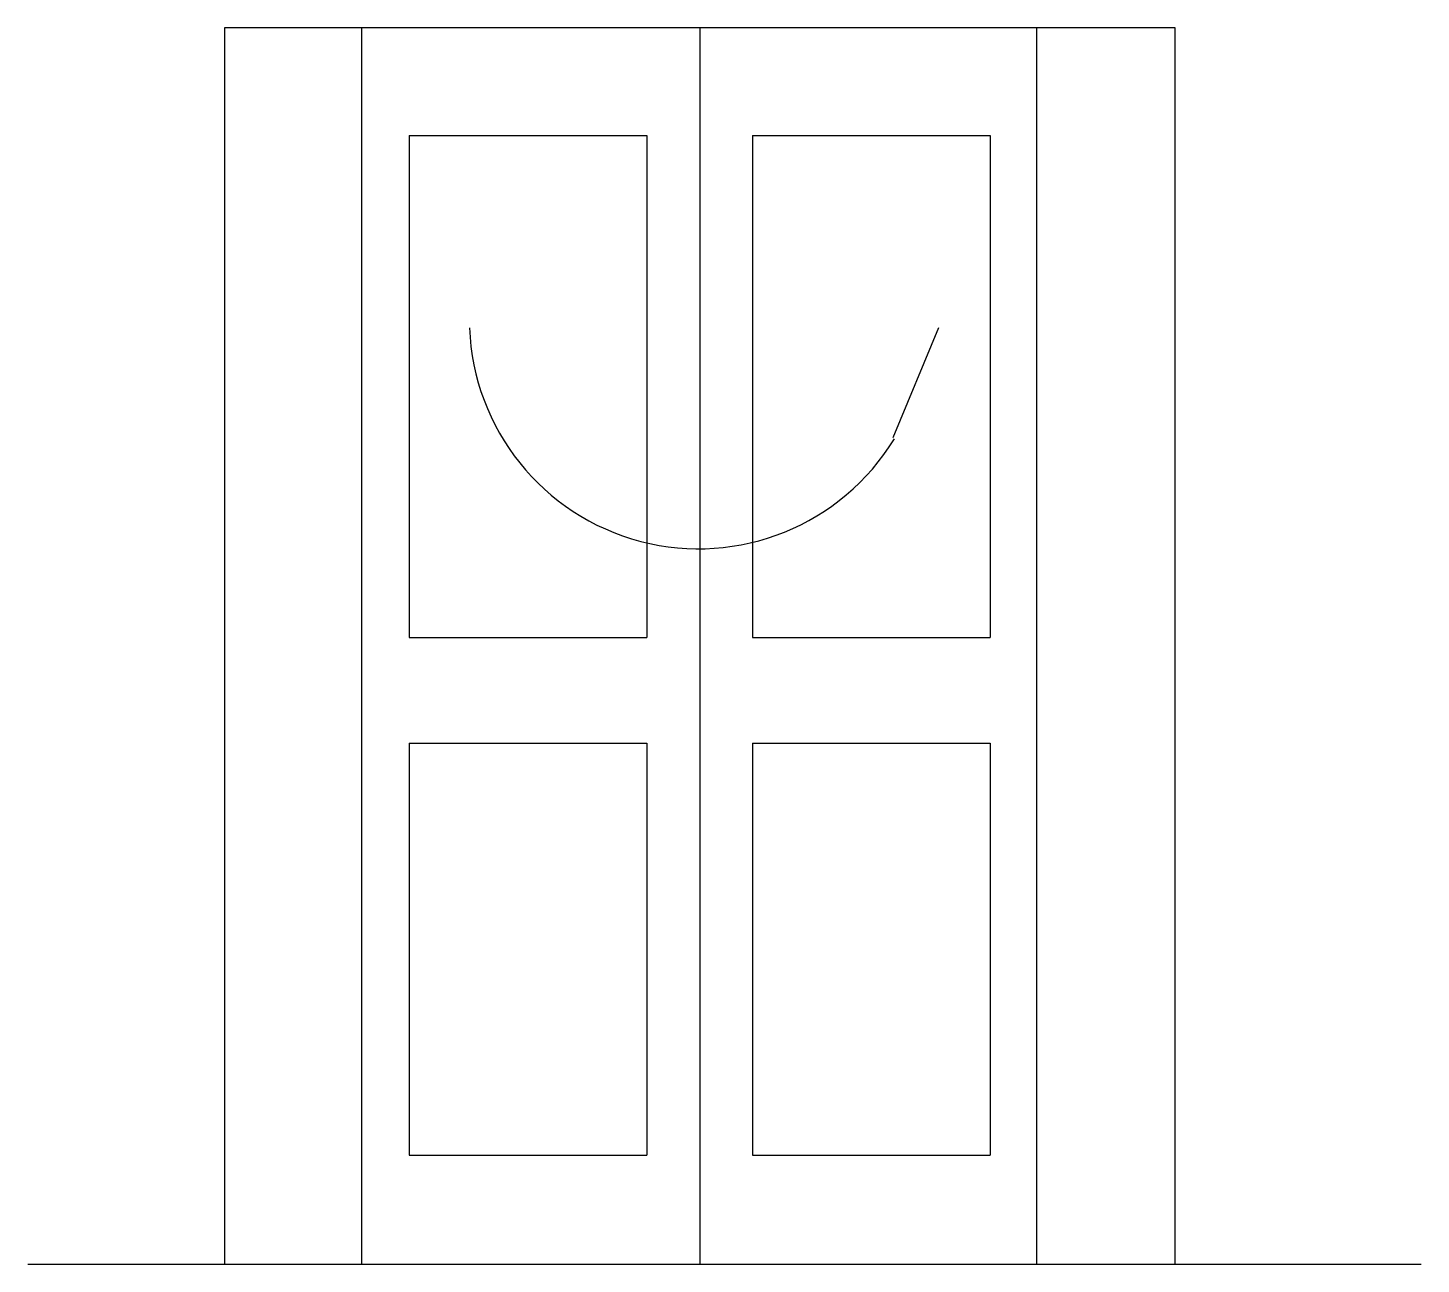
# Model space of a CAD drawing. Header units: metres. Extents: x 13487.5 to 13500.7, y 18618.2 to 18630.
import ezdxf

# ---------------------------------------------------------------- set-up
doc = ezdxf.new("R2010")
doc.units = ezdxf.units.M
for name, color, linetype in [('PUB_DIM', 90, 'Continuous'), ('PUB_TEXT', 7, 'Continuous'), ('WINDOW', 3, 'Continuous')]:
    doc.layers.add(name, color=color, linetype=linetype)

msp = doc.modelspace()

# ---------------------------------------------------------------- linework, layer by layer
msp.add_lwpolyline([(13487.5, 18618.25), (13500.69, 18618.25)])
at = {"layer": 'PUB_DIM'}
for p, q in [((13490.66, 18629.95), (13490.66, 18618.25)), ((13493.86, 18629.95), (13493.86, 18618.25)), ((13497.05, 18629.95), (13497.05, 18618.25)), ((13491.11, 18628.93), (13491.11, 18624.18)), ((13493.36, 18628.93), (13493.36, 18624.18)), ((13494.36, 18628.93), (13494.36, 18624.18)), ((13496.61, 18628.93), (13496.61, 18624.18)), ((13490.66, 18623.57), (13490.66, 18618.25)), ((13490.66, 18623.57), (13490.66, 18618.25)), ((13491.11, 18623.18), (13491.11, 18619.28)), ((13493.36, 18623.18), (13493.36, 18619.28)), ((13494.36, 18623.18), (13494.36, 18619.28)), ((13496.61, 18623.18), (13496.61, 18619.28))]:
    msp.add_line(p, q, dxfattribs=at)
msp.add_lwpolyline([(13496.12, 18627.11), (13495.69, 18626.07)], dxfattribs=at)
msp.add_arc((13493.85, 18627.19), 2.17, 182.05, 328.66, dxfattribs=at)
at = {"layer": 'PUB_TEXT'}
msp.add_lwpolyline([(13498.36, 18618.25), (13498.36, 18629.95), (13489.36, 18629.95), (13489.36, 18618.25)], dxfattribs=at)
at = {"layer": 'WINDOW'}
for p, q in [((13491.11, 18628.93), (13493.36, 18628.93)), ((13494.36, 18628.93), (13496.61, 18628.93)), ((13491.11, 18624.18), (13493.36, 18624.18)), ((13494.36, 18624.18), (13496.61, 18624.18)), ((13491.11, 18623.18), (13493.36, 18623.18)), ((13494.36, 18623.18), (13496.61, 18623.18)), ((13491.11, 18619.28), (13493.36, 18619.28)), ((13494.36, 18619.28), (13496.61, 18619.28))]:
    msp.add_line(p, q, dxfattribs=at)

doc.saveas('drawing.dxf')
